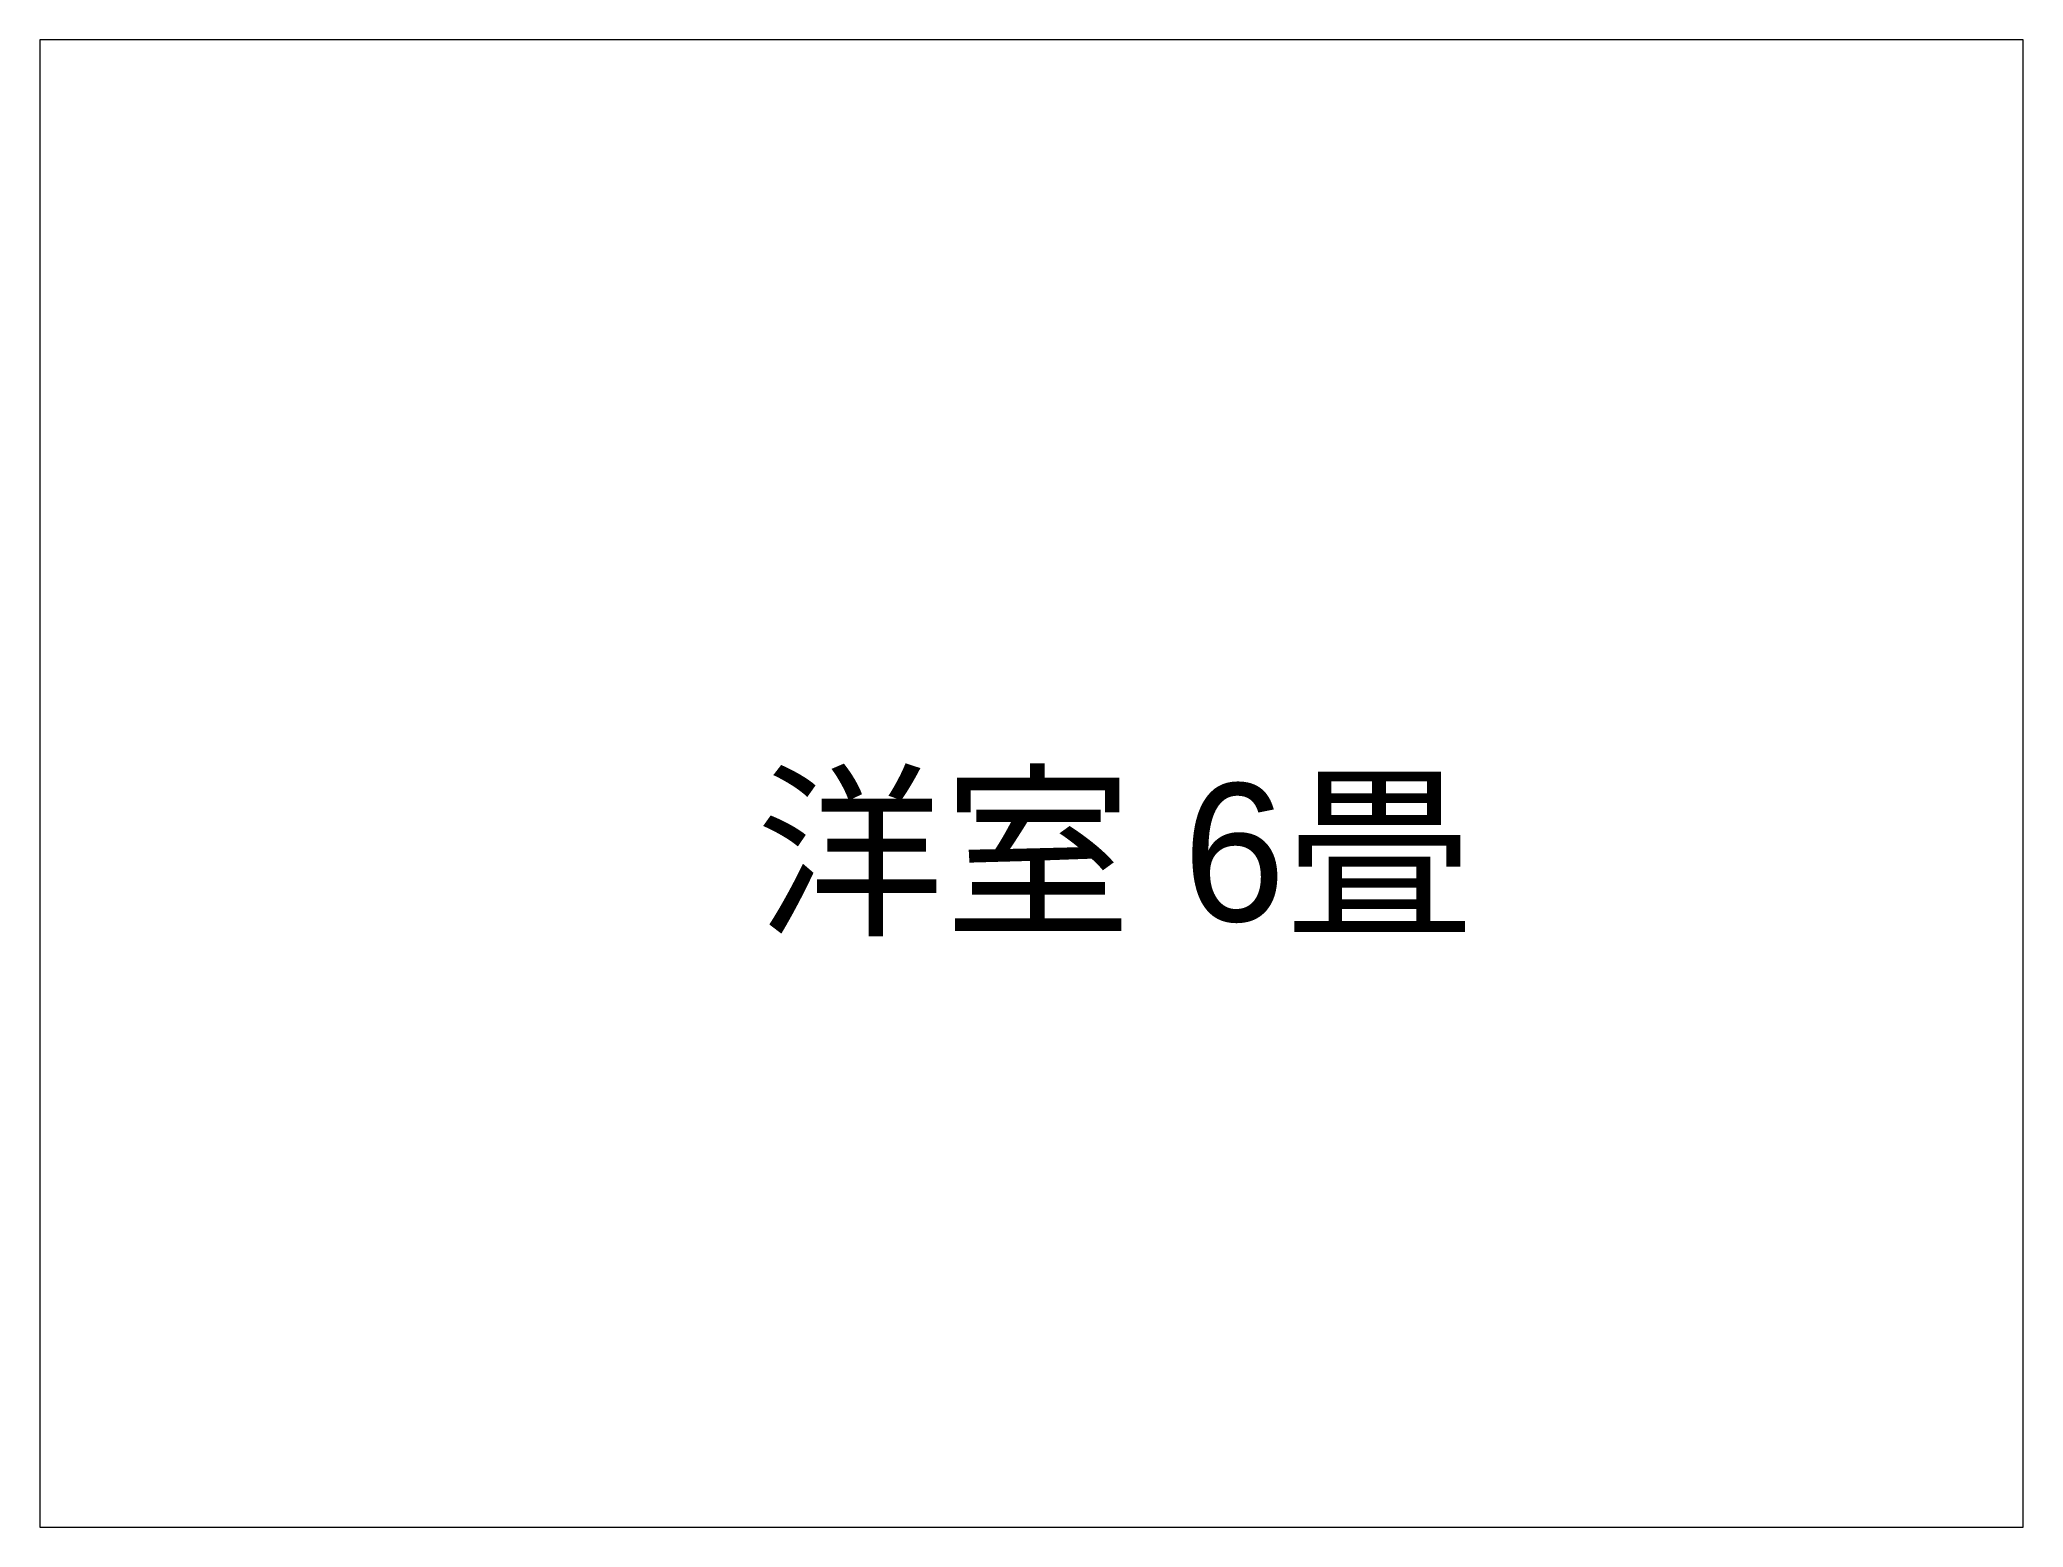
# Model space of a CAD drawing. Extents: x 0 to 3600, y 0 to 2700.
import ezdxf
from ezdxf.enums import TextEntityAlignment as Align

# ---------------------------------------------------------------- set-up
doc = ezdxf.new("R2010")
doc.units = 0
doc.layers.add('TEXT', color=7, linetype='CONTINUOUS', lineweight=0)
doc.layers.add('WALL', color=7, linetype='CONTINUOUS', lineweight=0)
doc.styles.add('unicode', font='unicode')

msp = doc.modelspace()

# ---------------------------------------------------------------- linework, layer by layer
at = {"layer": 'WALL'}
for p, q in [((3600, 2700), (0, 2700)), ((0, 2700), (0, 0)), ((3600, 0), (3600, 2700)), ((0, 0), (3600, 0))]:
    msp.add_line(p, q, dxfattribs=at)

# ---------------------------------------------------------------- texts
at = {"layer": 'TEXT', "style": 'unicode'}
msp.add_text('洋室 6畳', height=250, dxfattribs=at).set_placement((1300, 1225), align=Align.MIDDLE_LEFT)

doc.saveas('drawing.dxf')
